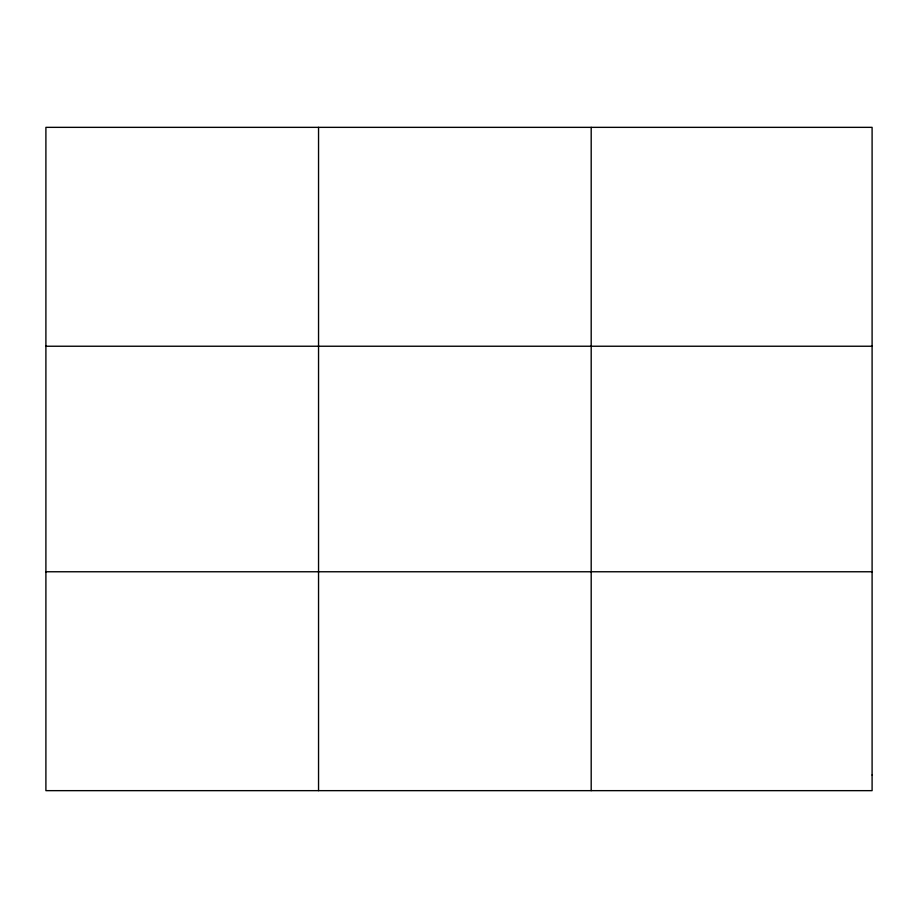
<?xml version="1.0" encoding="UTF-8"?>
<svg xmlns="http://www.w3.org/2000/svg" width="918" height="918" viewBox="0 0 918 918"><rect width="100%" height="100%" fill="white"/><g stroke="black" fill="none" stroke-linecap="round" stroke-linejoin="round"><path stroke-width="1.38" d="M318.546 790.65L318.546 127.35M591.192 790.65L591.192 127.35M45.9 346.235L872.1 346.235M45.9 571.765L872.1 571.765M872.1 775.021L872.1 790.65L45.9 790.65L45.9 127.35L872.1 127.35L872.1 775.021"/></g></svg>
